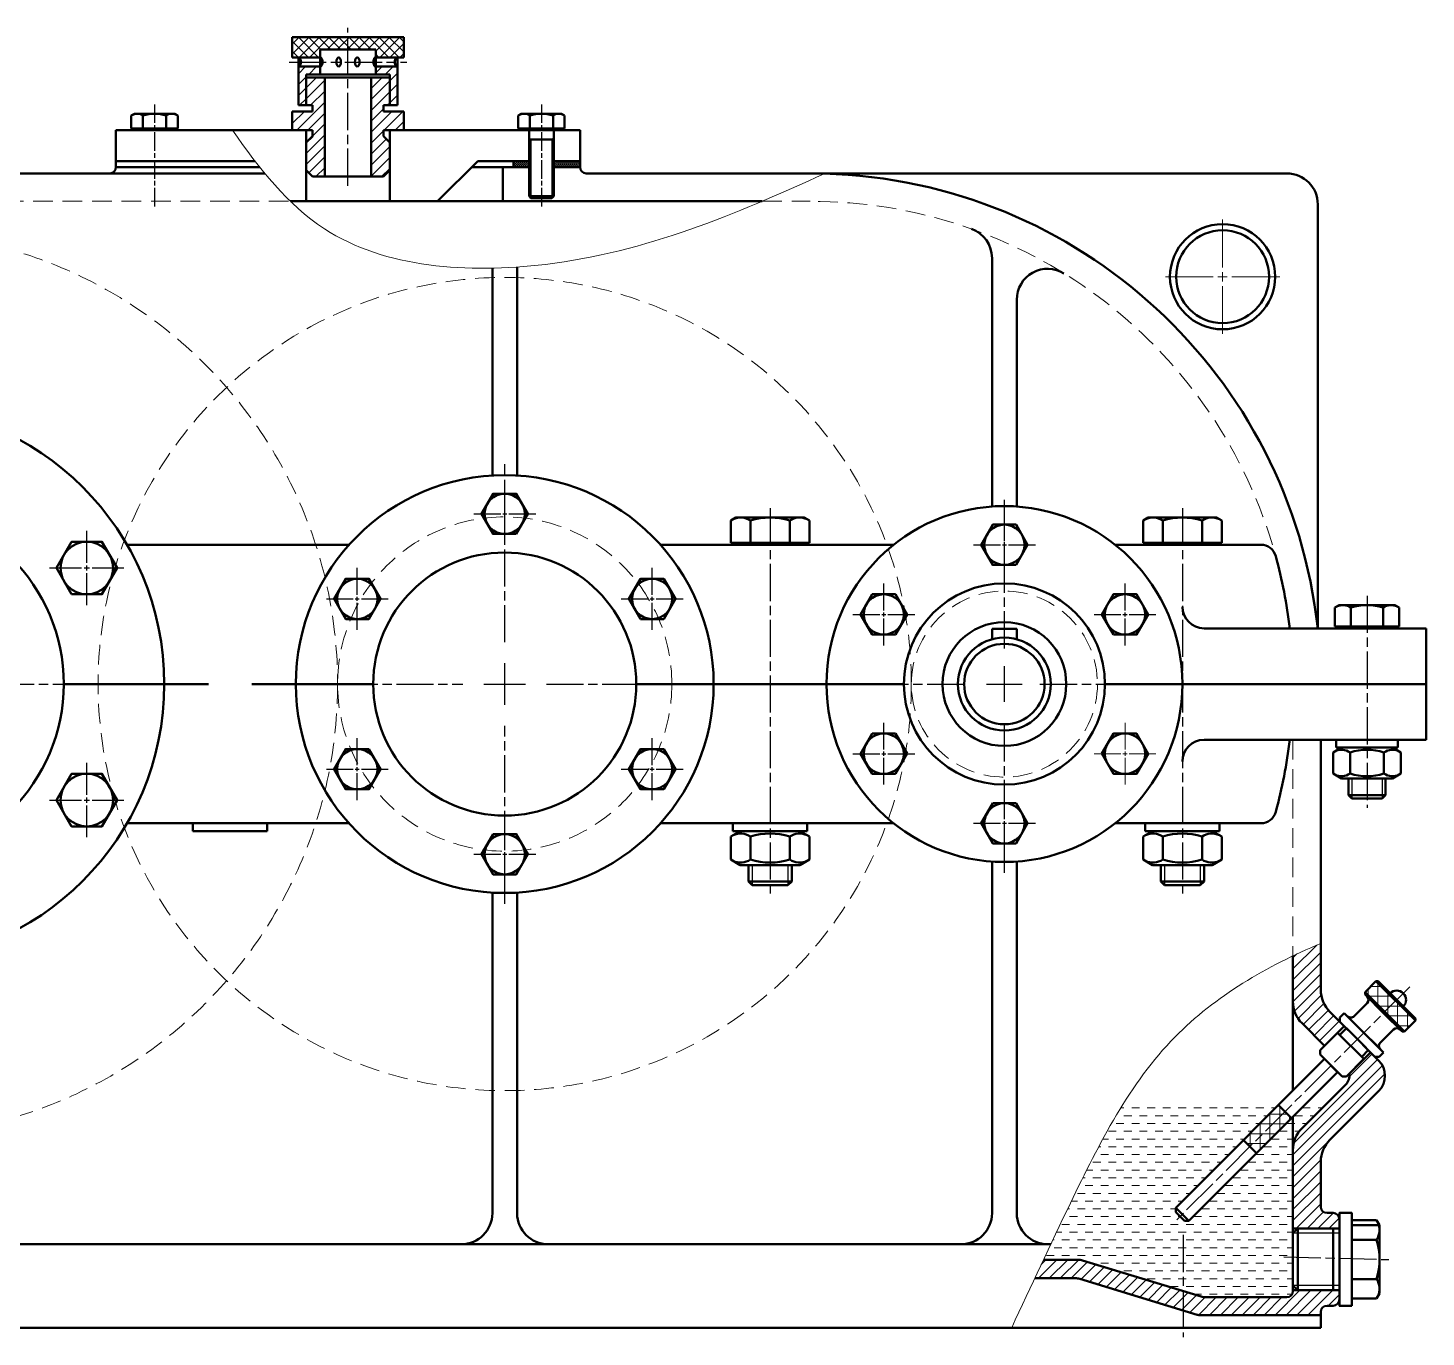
# Model space of a CAD drawing. Header units: millimetres. Extents: x -644475 to -321976, y 914968 to 1830177.
# Drawn here: x -324292.1 to -323840.4, y 915743.2 to 916166.2 of the extents above; entities that cross this region are included whole.
import ezdxf

# ---------------------------------------------------------------- set-up
doc = ezdxf.new("R2010")
doc.units = ezdxf.units.MM
for name, pattern in [('AM_ISO08W050', [18, 12, -1.5, 3, -1.5]), ('AM_ISO08W050x2', [9, 6, -0.75, 1.5, -0.75]), ('CENTER', [50.8, 31.75, -6.35, 6.35, -6.35]), ('HIDDEN', [9.525, 6.35, -3.175])]:
    doc.linetypes.add(name, pattern=pattern)
for name, color, linetype, lineweight in [('1. NET DAM', 7, 'Continuous', 50), ('2. NET KHUAT', 86, 'HIDDEN', 15), ('3. DUONG TAM', 4, 'CENTER', 15), ('4. NET MANH', 86, 'Continuous', 15), ('AM_0N', 7, 'Continuous', 50), ('AM_4N', 3, 'Continuous', 25), ('AM_7', 4, 'AM_ISO08W050', 25), ('AM_7N', 4, 'AM_ISO08W050', 25), ('AM_8', 1, 'Continuous', 25)]:
    doc.layers.add(name, color=color, linetype=linetype, lineweight=lineweight)
pattern_1 = [(45, (-649076.7096, 1828688.072), (-1.767766953, 1.767766953), [])]
pattern_2 = [(45, (0, 0), (-0.32526911935, 0.32526911935), [])]
pattern_3 = [(45, (-325290.9508, 912793.3942), (-2.24506403, 2.24506403), []), (135, (-325290.9508, 912793.3942), (-2.24506403, -2.24506403), [])]

# ---------------------------------------------------------------- blocks, each defined once
blk = doc.blocks.new('*U30')
at = {"layer": '1. NET DAM'}
blk.add_lwpolyline([(4.91, -8.5), (9.81, 0), (4.91, 8.5), (-4.91, 8.5), (-9.81, 0), (-4.91, -8.5)], close=True, dxfattribs=at)
blk.add_circle((0, 0), 8.5, dxfattribs=at)
blk = doc.blocks.new('*U31')
at = {"layer": '1. NET DAM', "color": 0, "linetype": 'ByBlock', "lineweight": -2, "transparency": 16777216}
blk.add_blockref('*U30', (-319183.73, 916696.69), dxfattribs=at)
for p, rotation in [((-319248.68, 916659.19), 59.99999999999999), ((-319118.78, 916659.19), 299.9999999999999), ((-319248.68, 916584.19), 120), ((-319118.78, 916584.19), 240), ((-319183.73, 916546.69), 180)]:
    blk.add_blockref('*U30', p, dxfattribs=dict(at, rotation=rotation))
blk = doc.blocks.new('*U32')
at = {"layer": '1. NET DAM'}
blk.add_lwpolyline([(3.75, -6.5), (7.51, 0), (3.75, 6.5), (-3.75, 6.5), (-7.51, 0), (-3.75, -6.5)], close=True, dxfattribs=at)
blk.add_circle((0, 0), 6.5, dxfattribs=at)
blk = doc.blocks.new('*U33')
at = {"layer": '1. NET DAM', "color": 0, "linetype": 'ByBlock', "lineweight": -2, "transparency": 16777216}
blk.add_blockref('*U32', (-319018.73, 916676.69), dxfattribs=at)
for p, rotation in [((-319066.36, 916649.19), 59.99999999999999), ((-318971.1, 916649.19), 300.0000000000001), ((-319066.36, 916594.19), 120), ((-318971.1, 916594.19), 240), ((-319018.73, 916566.69), 180)]:
    blk.add_blockref('*U32', p, dxfattribs=dict(at, rotation=rotation))
blk = doc.blocks.new('*U34')
at = {"layer": '1. NET DAM'}
blk.add_lwpolyline([(3.75, -6.5), (7.51, 0), (3.75, 6.5), (-3.75, 6.5), (-7.51, 0), (-3.75, -6.5)], close=True, dxfattribs=at)
blk.add_circle((0, 0), 6.5, dxfattribs=at)
blk = doc.blocks.new('*U35')
at = {"layer": '1. NET DAM', "color": 0, "linetype": 'ByBlock', "lineweight": -2, "transparency": 16777216}
blk.add_blockref('*U34', (-318888.05, 916666.69), dxfattribs=at)
for p, rotation in [((-318927.02, 916644.19), 59.99999999999999), ((-318849.08, 916644.19), 300.0000000000001), ((-318927.02, 916599.19), 120), ((-318849.08, 916599.19), 240), ((-318888.05, 916576.69), 180)]:
    blk.add_blockref('*U34', p, dxfattribs=dict(at, rotation=rotation))
blk = doc.blocks.new('*U36')
at = {"layer": '3. DUONG TAM', "color": 0, "transparency": 16777216}
for p, q in [((0, 1.3), (0, 10)), ((-10, 0), (-1.3, 0)), ((1.3, 0), (10, 0)), ((0, -10), (0, -1.3))]:
    blk.add_line(p, q, dxfattribs=at)
at = {"layer": '3. DUONG TAM', "color": 0, "linetype": 'Continuous', "transparency": 16777216}
for p, q in [((-0.65, 0), (0.65, 0)), ((0, -0.65), (0, 0.65))]:
    blk.add_line(p, q, dxfattribs=at)
blk = doc.blocks.new('*U55')
at = {"layer": 'AM_7', "color": 0, "transparency": 16777216}
for p, q in [((0, 1.3), (0, 10)), ((-10, 0), (-1.3, 0)), ((1.3, 0), (10, 0)), ((0, -10), (0, -1.3))]:
    blk.add_line(p, q, dxfattribs=at)
at = {"layer": 'AM_7', "color": 0, "linetype": 'Continuous', "transparency": 16777216}
for p, q in [((-0.65, 0), (0.65, 0)), ((0, -0.65), (0, 0.65))]:
    blk.add_line(p, q, dxfattribs=at)
blk = doc.blocks.new('*U56')
at = {"layer": 'AM_7', "color": 0, "transparency": 16777216}
for p, q in [((0, 1.3), (0, 10)), ((-10, 0), (-1.3, 0)), ((1.3, 0), (10, 0)), ((0, -10), (0, -1.3))]:
    blk.add_line(p, q, dxfattribs=at)
at = {"layer": 'AM_7', "color": 0, "linetype": 'Continuous', "transparency": 16777216}
for p, q in [((-0.65, 0), (0.65, 0)), ((0, -0.65), (0, 0.65))]:
    blk.add_line(p, q, dxfattribs=at)
blk = doc.blocks.new('*U57')
at = {"layer": 'AM_7', "color": 0, "transparency": 16777216}
for p, q in [((0, 1.3), (0, 10)), ((-10, 0), (-1.3, 0)), ((1.3, 0), (10, 0)), ((0, -10), (0, -1.3))]:
    blk.add_line(p, q, dxfattribs=at)
at = {"layer": 'AM_7', "color": 0, "linetype": 'Continuous', "transparency": 16777216}
for p, q in [((-0.65, 0), (0.65, 0)), ((0, -0.65), (0, 0.65))]:
    blk.add_line(p, q, dxfattribs=at)
blk = doc.blocks.new('*U58')
at = {"layer": 'AM_7', "color": 0, "transparency": 16777216}
for p, q in [((0, 1.3), (0, 10)), ((-10, 0), (-1.3, 0)), ((1.3, 0), (10, 0)), ((0, -10), (0, -1.3))]:
    blk.add_line(p, q, dxfattribs=at)
at = {"layer": 'AM_7', "color": 0, "linetype": 'Continuous', "transparency": 16777216}
for p, q in [((-0.65, 0), (0.65, 0)), ((0, -0.65), (0, 0.65))]:
    blk.add_line(p, q, dxfattribs=at)
blk = doc.blocks.new('*U59')
at = {"layer": 'AM_7', "color": 0, "transparency": 16777216}
for p, q in [((0, 1.3), (0, 10)), ((-10, 0), (-1.3, 0)), ((1.3, 0), (10, 0)), ((0, -10), (0, -1.3))]:
    blk.add_line(p, q, dxfattribs=at)
at = {"layer": 'AM_7', "color": 0, "linetype": 'Continuous', "transparency": 16777216}
for p, q in [((-0.65, 0), (0.65, 0)), ((0, -0.65), (0, 0.65))]:
    blk.add_line(p, q, dxfattribs=at)
blk = doc.blocks.new('*U60')
at = {"layer": 'AM_7', "color": 0, "transparency": 16777216}
for p, q in [((0, 1.3), (0, 10)), ((-10, 0), (-1.3, 0)), ((1.3, 0), (10, 0)), ((0, -10), (0, -1.3))]:
    blk.add_line(p, q, dxfattribs=at)
at = {"layer": 'AM_7', "color": 0, "linetype": 'Continuous', "transparency": 16777216}
for p, q in [((-0.65, 0), (0.65, 0)), ((0, -0.65), (0, 0.65))]:
    blk.add_line(p, q, dxfattribs=at)
blk = doc.blocks.new('*U61')
at = {"layer": 'AM_7', "color": 0, "transparency": 16777216}
for p, q in [((0, 1.7), (0, 12)), ((-12, 0), (-1.7, 0)), ((1.7, 0), (12, 0)), ((0, -12), (0, -1.7))]:
    blk.add_line(p, q, dxfattribs=at)
at = {"layer": 'AM_7', "color": 0, "linetype": 'Continuous', "transparency": 16777216}
for p, q in [((-0.85, 0), (0.85, 0)), ((0, -0.85), (0, 0.85))]:
    blk.add_line(p, q, dxfattribs=at)
blk = doc.blocks.new('*U62')
at = {"layer": 'AM_7', "color": 0, "transparency": 16777216}
for p, q in [((0, 1.7), (0, 12)), ((-12, 0), (-1.7, 0)), ((1.7, 0), (12, 0)), ((0, -12), (0, -1.7))]:
    blk.add_line(p, q, dxfattribs=at)
at = {"layer": 'AM_7', "color": 0, "linetype": 'Continuous', "transparency": 16777216}
for p, q in [((-0.85, 0), (0.85, 0)), ((0, -0.85), (0, 0.85))]:
    blk.add_line(p, q, dxfattribs=at)
blk = doc.blocks.new('*U67')
at = {"layer": 'AM_7', "color": 0, "transparency": 16777216}
for p, q in [((0, 1.3), (0, 10)), ((-10, 0), (-1.3, 0)), ((1.3, 0), (10, 0)), ((0, -10), (0, -1.3))]:
    blk.add_line(p, q, dxfattribs=at)
at = {"layer": 'AM_7', "color": 0, "linetype": 'Continuous', "transparency": 16777216}
for p, q in [((-0.65, 0), (0.65, 0)), ((0, -0.65), (0, 0.65))]:
    blk.add_line(p, q, dxfattribs=at)
blk = doc.blocks.new('*U68')
at = {"layer": 'AM_7', "color": 0, "transparency": 16777216}
for p, q in [((0, 1.3), (0, 10)), ((-10, 0), (-1.3, 0)), ((1.3, 0), (10, 0)), ((0, -10), (0, -1.3))]:
    blk.add_line(p, q, dxfattribs=at)
at = {"layer": 'AM_7', "color": 0, "linetype": 'Continuous', "transparency": 16777216}
for p, q in [((-0.65, 0), (0.65, 0)), ((0, -0.65), (0, 0.65))]:
    blk.add_line(p, q, dxfattribs=at)
blk = doc.blocks.new('*U69')
at = {"layer": 'AM_7', "color": 0, "transparency": 16777216}
for p, q in [((0, 1.3), (0, 10)), ((-10, 0), (-1.3, 0)), ((1.3, 0), (10, 0)), ((0, -10), (0, -1.3))]:
    blk.add_line(p, q, dxfattribs=at)
at = {"layer": 'AM_7', "color": 0, "linetype": 'Continuous', "transparency": 16777216}
for p, q in [((-0.65, 0), (0.65, 0)), ((0, -0.65), (0, 0.65))]:
    blk.add_line(p, q, dxfattribs=at)
blk = doc.blocks.new('*U70')
at = {"layer": 'AM_7', "color": 0, "transparency": 16777216}
for p, q in [((0, 1.3), (0, 10)), ((-10, 0), (-1.3, 0)), ((1.3, 0), (10, 0)), ((0, -10), (0, -1.3))]:
    blk.add_line(p, q, dxfattribs=at)
at = {"layer": 'AM_7', "color": 0, "linetype": 'Continuous', "transparency": 16777216}
for p, q in [((-0.65, 0), (0.65, 0)), ((0, -0.65), (0, 0.65))]:
    blk.add_line(p, q, dxfattribs=at)
blk = doc.blocks.new('*U71')
at = {"layer": 'AM_7', "color": 0, "transparency": 16777216}
for p, q in [((0, 1.3), (0, 10)), ((-10, 0), (-1.3, 0)), ((1.3, 0), (10, 0)), ((0, -10), (0, -1.3))]:
    blk.add_line(p, q, dxfattribs=at)
at = {"layer": 'AM_7', "color": 0, "linetype": 'Continuous', "transparency": 16777216}
for p, q in [((-0.65, 0), (0.65, 0)), ((0, -0.65), (0, 0.65))]:
    blk.add_line(p, q, dxfattribs=at)
blk = doc.blocks.new('*U72')
at = {"layer": 'AM_7', "color": 0, "transparency": 16777216}
for p, q in [((0, 18), (0, 93.5)), ((-93.5, 0), (-18, 0)), ((18, 0), (93.5, 0)), ((0, -93.5), (0, -18))]:
    blk.add_line(p, q, dxfattribs=at)
at = {"layer": 'AM_7', "color": 0, "linetype": 'Continuous', "transparency": 16777216}
for p, q in [((0, -9), (0, 9)), ((-9, 0), (9, 0))]:
    blk.add_line(p, q, dxfattribs=at)
blk = doc.blocks.new('*U73')
at = {"layer": 'AM_7', "color": 0, "transparency": 16777216}
for p, q in [((0, 13.5), (0, 71)), ((-71, 0), (-13.5, 0)), ((13.5, 0), (71, 0)), ((0, -71), (0, -13.5))]:
    blk.add_line(p, q, dxfattribs=at)
at = {"layer": 'AM_7', "color": 0, "linetype": 'Continuous', "transparency": 16777216}
for p, q in [((0, -6.75), (0, 6.75)), ((-6.75, 0), (6.75, 0))]:
    blk.add_line(p, q, dxfattribs=at)
blk = doc.blocks.new('*U74')
at = {"layer": 'AM_7', "color": 0, "transparency": 16777216}
for p, q in [((0, 11.5), (0, 61)), ((-61, 0), (-11.5, 0)), ((11.5, 0), (61, 0)), ((0, -61), (0, -11.5))]:
    blk.add_line(p, q, dxfattribs=at)
at = {"layer": 'AM_7', "color": 0, "linetype": 'Continuous', "transparency": 16777216}
for p, q in [((0, -5.75), (0, 5.75)), ((-5.75, 0), (5.75, 0))]:
    blk.add_line(p, q, dxfattribs=at)
blk = doc.blocks.new('*U75')
at = {"layer": '3. DUONG TAM', "color": 0, "transparency": 16777216}
for p, q in [((0, 3), (0, 18.5)), ((-18.5, 0), (-3, 0)), ((3, 0), (18.5, 0)), ((0, -18.5), (0, -3))]:
    blk.add_line(p, q, dxfattribs=at)
at = {"layer": '3. DUONG TAM', "color": 0, "linetype": 'Continuous', "transparency": 16777216}
for p, q in [((-1.5, 0), (1.5, 0)), ((0, -1.5), (0, 1.5))]:
    blk.add_line(p, q, dxfattribs=at)
blk = doc.blocks.new('que tham dau')
at = {"layer": '4. NET MANH'}
h = blk.add_hatch(dxfattribs=at)
h.set_pattern_fill('ANSI37', color=1, style=0)
h.set_pattern_definition(pattern_3)
h.paths.add_polyline_path([(9, 20.5), (-9, 20.5), (-9, 15.5), (9, 15.5)])
h = blk.add_hatch(dxfattribs=at)
h.set_pattern_fill('ANSI37', color=1, style=0)
h.set_pattern_definition(pattern_3)
h.paths.add_polyline_path([(3, -30.09), (-3, -30.09), (-3, -46.04), (3, -46.04)])
at = {"layer": '1. NET DAM'}
for p, q in [((-8.5, 21), (-9, 20.5)), ((-9, 20.5), (-9, 15.5)), ((-9, 20.5), (9, 20.5)), ((8.5, 21), (-8.5, 21)), ((8.5, 21), (9, 20.5)), ((9, 15.5), (9, 20.5)), ((-8.5, 15), (-9, 15.5)), ((9, 15.5), (-9, 15.5)), ((-8.5, 15), (0, 15)), ((6, 15), (-6, 15)), ((0, 15), (8.5, 15)), ((9, 15.5), (8.5, 15)), ((-6, 13.5), (-6, 7.5)), ((6, 7.5), (6, 13.5)), ((-9, 4), (-9, 6)), ((-9, 6), (9, 6)), ((0, 6), (6, 6)), ((9, 6), (9, 4)), ((-9, 4), (-8, 3)), ((0, 3), (-8, 3)), ((6, 0), (-6, 0)), ((-6, 0), (-6, -8)), ((-6, 0), (-5, 0)), ((-5, 0), (-5, 3)), ((-5, 3), (0, 3)), ((5, 3), (0, 3)), ((8, 3), (0, 3)), ((5, 0), (5, 3)), ((6, -8), (6, 0)), ((8, 3), (9, 4)), ((-6, -8), (-5, -9)), ((-5, -9), (0, -9)), ((3, -9), (-3, -9)), ((-3, -77), (-3, -9)), ((0, -9), (5, -9)), ((3, -77), (3, -9)), ((5, -9), (6, -8)), ((-3, -30.09), (3, -30.09)), ((3, -46.04), (-3, -46.04)), ((0, -77), (-3, -77)), ((-2, -78), (-3, -77)), ((0, -78), (-2, -78)), ((0, -78), (-1.5, -78)), ((0, -77), (3, -77)), ((0, -78), (1.5, -78)), ((0, -78), (2, -78)), ((2, -78), (3, -77))]:
    blk.add_line(p, q, dxfattribs=at)
for centre, radius, start, end in [((0, 21), 3, 0, 180), ((-7.5, 13.5), 1.5, 0, 90), ((7.5, 13.5), 1.5, 90, 180), ((-7.5, 7.5), 1.5, 270, 0), ((7.5, 7.5), 1.5, 180, 270)]:
    blk.add_arc(centre, radius, start, end, dxfattribs=at)

msp = doc.modelspace()

# ---------------------------------------------------------------- hatches: boundary and pattern name
at = {"layer": '4. NET MANH', "true_color": 0xffffff}
h = msp.add_hatch(dxfattribs=at)
h.set_pattern_fill('_USER', scale=0.46, angle=45, style=0, pattern_type=0)
h.set_pattern_definition(pattern_2)
h.paths.add_polyline_path([(-324130.225, 916123.245), (-324135.225, 916123.245), (-324135.225, 916121.245), (-324130.225, 916121.245)])
h = msp.add_hatch(dxfattribs=at)
h.set_pattern_fill('_USER', scale=0.46, angle=45, style=0, pattern_type=0)
h.set_pattern_definition(pattern_2)
h.paths.add_polyline_path([(-324122.225, 916121.245), (-324113.725, 916121.245), (-324113.725, 916123.245), (-324122.225, 916123.245)])
at = {"layer": '4. NET MANH'}
h = msp.add_hatch(dxfattribs=at)
h.set_pattern_fill('_USER', color=1, scale=2.5, angle=45, style=0, pattern_type=0)
h.set_pattern_definition([(45, (0, 0), (-1.767766953, 1.767766953), [])])
edge = h.paths.add_edge_path()
edge.add_line((-323874.379, 915855.416), (-323874.379, 915870.444))
edge.add_spline(control_points=[(-323874.379, 915870.444), (-323877.406, 915869.174), (-323880.411, 915867.832), (-323883.379, 915866.411)], knot_values=[100.9023898, 100.9023898, 100.9023898, 100.9023898, 110.6193225, 110.6193225, 110.6193225, 110.6193225], degree=3, periodic=0)
edge.add_line((-323883.379, 915866.411), (-323883.379, 915851.688))
edge.add_arc((-323873.379, 915851.688), 10, 180, 225)
edge.add_line((-323880.451, 915844.617), (-323873.178, 915837.344))
edge.add_line((-323873.178, 915837.344), (-323868.936, 915841.587))
edge.add_line((-323868.936, 915841.587), (-323866.814, 915843.708))
edge.add_line((-323866.814, 915843.708), (-323868.229, 915845.123))
edge.add_line((-323868.229, 915845.123), (-323871.451, 915848.345))
edge.add_arc((-323864.379, 915855.416), 10, 180, 225, ccw=False)
h.paths.add_polyline_path([(-323855.714, 915832.608), (-323856.915, 915833.809), (-323858.329, 915835.223), (-323865.208, 915828.344, -0.2441281), (-323866.32, 915824.83), (-323880.451, 915810.699, 0.1989124), (-323883.379, 915803.628), (-323883.379, 915778.352), (-323868.379, 915778.352), (-323868.379, 915783.352), (-323872.379, 915783.352, -0.4142136), (-323874.379, 915785.352), (-323874.379, 915799.9, -0.1989124), (-323871.451, 915806.972), (-323855.714, 915822.708, 0.4142136)])
edge = h.paths.add_edge_path()
edge.add_line((-323868.379, 915758.352), (-323870.379, 915758.352))
edge.add_line((-323870.379, 915758.352), (-323881.846, 915758.352))
edge.add_line((-323881.846, 915758.352), (-323883.379, 915758.352))
edge.add_line((-323883.379, 915758.352), (-323883.379, 915758.085))
edge.add_arc((-323885.379, 915758.085), 2, -90, 0, ccw=False)
edge.add_line((-323885.379, 915756.085), (-323911.581, 915756.085))
edge.add_arc((-323911.581, 915761.085), 5, 253, 270, ccw=False)
edge.add_line((-323913.043, 915756.303), (-323951.388, 915768.026))
edge.add_arc((-323952.85, 915763.245), 5, 73, 90)
edge.add_line((-323952.85, 915768.245), (-323964.014, 915768.245))
edge.add_spline(control_points=[(-323964.014, 915768.245), (-323964.735, 915766.715), (-323965.454, 915765.187), (-323966.17, 915763.658)], knot_values=[240.3933779, 240.3933779, 240.3933779, 240.3933779, 245.442707, 245.442707, 245.442707, 245.442707], degree=3, periodic=0)
edge.add_spline(control_points=[(-323966.17, 915763.658), (-323966.392, 915763.187), (-323966.612, 915762.716), (-323966.833, 915762.245)], knot_values=[245.442707, 245.442707, 245.442707, 245.442707, 247.0000206, 247.0000206, 247.0000206, 247.0000206], degree=3, periodic=0)
edge.add_line((-323966.833, 915762.245), (-323953.746, 915762.245))
edge.add_arc((-323953.746, 915757.245), 5, 73, 90, ccw=False)
edge.add_line((-323952.284, 915762.026), (-323914.368, 915750.434))
edge.add_arc((-323913.784, 915752.347), 2, 253, 270)
edge.add_line((-323913.784, 915750.347), (-323874.379, 915750.347))
edge.add_line((-323874.379, 915750.347), (-323874.379, 915751.352))
edge.add_arc((-323872.379, 915751.352), 2, 90, 180, ccw=False)
edge.add_line((-323872.379, 915753.352), (-323868.379, 915753.352))
edge.add_line((-323868.379, 915753.352), (-323868.379, 915758.352))
h = msp.add_hatch(dxfattribs=at)
h.set_pattern_fill('DASH', color=1, scale=0.79, style=0)
edge = h.paths.add_edge_path()
edge.add_line((-323888.09, 915818.19), (-323938.449, 915818.19))
edge.add_spline(control_points=[(-323938.449, 915818.19), (-323944.717, 915808.136), (-323952.281, 915792.861), (-323959.547, 915777.674), (-323961.649, 915773.245)], knot_values=[184.8707123, 184.8707123, 184.8707123, 184.8707123, 220.284515, 234.8935556, 234.8935556, 234.8935556, 234.8935556], degree=3, periodic=0)
edge.add_spline(control_points=[(-323961.649, 915773.245), (-323962.44, 915771.577), (-323963.228, 915769.91), (-323964.014, 915768.245)], knot_values=[234.8935556, 234.8935556, 234.8935556, 234.8935556, 240.3933779, 240.3933779, 240.3933779, 240.3933779], degree=3, periodic=0)
edge.add_line((-323964.014, 915768.245), (-323952.85, 915768.245))
edge.add_arc((-323952.85, 915763.245), 5, 73, 90, ccw=False)
edge.add_line((-323951.388, 915768.026), (-323913.043, 915756.303))
edge.add_arc((-323911.581, 915761.085), 5, 253, 270)
edge.add_line((-323911.581, 915756.085), (-323885.379, 915756.085))
edge.add_arc((-323885.379, 915758.085), 2, 270, 360)
edge.add_line((-323883.379, 915758.085), (-323883.379, 915778.352))
edge.add_line((-323883.379, 915778.352), (-323883.379, 915803.628))
edge.add_arc((-323873.379, 915803.628), 10, 135, 180, ccw=False)
edge.add_line((-323880.451, 915810.699), (-323872.96, 915818.19))
edge.add_line((-323872.96, 915818.19), (-323879.605, 915818.19))
edge.add_line((-323879.605, 915818.19), (-323917.019, 915780.776))
edge.add_line((-323917.019, 915780.776), (-323918.433, 915780.776))
edge.add_line((-323918.433, 915780.776), (-323919.847, 915782.19))
edge.add_line((-323919.847, 915782.19), (-323920.908, 915783.251))
edge.add_line((-323920.908, 915783.251), (-323921.262, 915783.604))
edge.add_line((-323921.262, 915783.604), (-323921.262, 915785.019))
edge.add_line((-323921.262, 915785.019), (-323888.09, 915818.19))
at = {"layer": 'AM_8'}
h = msp.add_hatch(dxfattribs=at)
h.set_pattern_fill('_U', color=256, scale=2.3, angle=45, style=0, double=1, pattern_type=0)
h.set_pattern_definition([(45, (-5128.6137, -646.943), (-1.626345597, 1.626345597), []), (135, (-5128.6137, -646.943), (-1.626345597, -1.626345597), [])])
h.paths.add_polyline_path([(-324206.728, 916156.745), (-324197.728, 916156.745), (-324197.728, 916159.245), (-324179.728, 916159.245), (-324179.728, 916156.745), (-324170.728, 916156.745), (-324170.728, 916163.245), (-324206.728, 916163.245)])
h = msp.add_hatch(dxfattribs=at)
h.set_pattern_fill('_U', color=256, scale=2.5, angle=45, style=0, pattern_type=0)
h.set_pattern_definition(pattern_1)
h.paths.add_polyline_path([(-324197.728, 916151.245), (-324197.728, 916153.745), (-324204.728, 916153.745), (-324204.728, 916141.245), (-324202.228, 916141.245), (-324202.228, 916151.245)])
h = msp.add_hatch(dxfattribs=at)
h.set_pattern_fill('_U', color=256, scale=2.5, angle=45, style=0, pattern_type=0)
h.set_pattern_definition(pattern_1)
h.paths.add_polyline_path([(-324179.728, 916153.745), (-324179.728, 916151.245), (-324175.228, 916151.245), (-324175.228, 916141.245), (-324172.728, 916141.245), (-324172.728, 916153.745)])
h = msp.add_hatch(dxfattribs=at)
h.set_pattern_fill('_U', color=256, scale=2.5, angle=45, style=0, pattern_type=0)
h.set_pattern_definition(pattern_1)
h.paths.add_polyline_path([(-324202.228, 916150.245), (-324202.228, 916141.245), (-324200.228, 916141.245), (-324200.228, 916139.245), (-324206.728, 916139.245), (-324206.728, 916133.245), (-324200.228, 916133.245), (-324200.228, 916131.245), (-324202.228, 916129.245), (-324202.228, 916120.245), (-324200.228, 916118.245), (-324196.228, 916118.245), (-324196.228, 916150.245)])
h = msp.add_hatch(dxfattribs=at)
h.set_pattern_fill('_U', color=256, scale=2.5, angle=45, style=0, pattern_type=0)
h.set_pattern_definition(pattern_1)
h.paths.add_polyline_path([(-324181.228, 916150.245), (-324181.228, 916118.245), (-324177.228, 916118.245), (-324175.228, 916120.245), (-324175.228, 916129.245), (-324177.228, 916131.245), (-324177.228, 916133.245), (-324170.728, 916133.245), (-324170.728, 916139.245), (-324177.228, 916139.245), (-324177.228, 916141.245), (-324175.228, 916141.245), (-324175.228, 916150.245)])

# ---------------------------------------------------------------- linework, layer by layer
at = {"layer": '1. NET DAM'}
for p, q in [((-324206.728, 916163.245), (-324170.728, 916163.245)), ((-324206.728, 916156.745), (-324206.728, 916163.245)), ((-324206.728, 916163.245), (-324206.728, 916156.745)), ((-324170.728, 916163.245), (-324170.728, 916156.745)), ((-324197.728, 916159.245), (-324179.728, 916159.245)), ((-324197.728, 916159.245), (-324197.728, 916156.745)), ((-324179.728, 916159.245), (-324179.728, 916156.745)), ((-324197.728, 916156.745), (-324206.728, 916156.745)), ((-324204.728, 916156.745), (-324204.728, 916141.245)), ((-324197.728, 916153.745), (-324204.728, 916153.745)), ((-324197.728, 916156.745), (-324197.728, 916153.745)), ((-324197.728, 916151.245), (-324197.728, 916153.745)), ((-324170.728, 916156.745), (-324179.728, 916156.745)), ((-324179.728, 916156.745), (-324179.728, 916153.745)), ((-324179.728, 916151.245), (-324179.728, 916153.745)), ((-324179.728, 916153.745), (-324172.728, 916153.745)), ((-324172.728, 916156.745), (-324172.728, 916141.245)), ((-324202.228, 916151.245), (-324202.228, 916141.245)), ((-324197.728, 916151.245), (-324202.228, 916151.245)), ((-324202.228, 916150.245), (-324175.228, 916150.245)), ((-324197.728, 916151.245), (-324175.228, 916151.245)), ((-324196.228, 916150.245), (-324196.228, 916118.245)), ((-324181.228, 916150.245), (-324181.228, 916118.245)), ((-324175.228, 916151.245), (-324175.228, 916141.245)), ((-324204.728, 916141.245), (-324202.228, 916141.245)), ((-324202.228, 916141.245), (-324200.228, 916141.245)), ((-324200.228, 916141.245), (-324200.228, 916139.245)), ((-324175.228, 916141.245), (-324177.228, 916141.245)), ((-324177.228, 916141.245), (-324177.228, 916139.245)), ((-324172.728, 916141.245), (-324175.228, 916141.245)), ((-324200.228, 916139.245), (-324206.728, 916139.245)), ((-324206.728, 916139.245), (-324206.728, 916133.245)), ((-324177.228, 916139.245), (-324170.728, 916139.245)), ((-324170.728, 916139.245), (-324170.728, 916133.245)), ((-324263.725, 916129.245), (-324263.725, 916133.245)), ((-324263.725, 916133.245), (-324200.228, 916133.245)), ((-324263.725, 916133.245), (-324263.725, 916129.245)), ((-324206.728, 916133.245), (-324200.228, 916133.245)), ((-324202.228, 916133.245), (-324202.228, 916110.245)), ((-324202.228, 916129.245), (-324200.228, 916131.245)), ((-324202.228, 916129.245), (-324200.228, 916131.222)), ((-324200.228, 916133.245), (-324200.228, 916131.222)), ((-324170.728, 916133.245), (-324177.228, 916133.245)), ((-324177.228, 916133.245), (-324177.228, 916131.245)), ((-324175.228, 916129.245), (-324177.228, 916131.245)), ((-324176.228, 916133.245), (-324113.725, 916133.245)), ((-324175.228, 916110.245), (-324175.228, 916133.245)), ((-324119.725, 916133.245), (-324113.725, 916133.245)), ((-324113.725, 916121.245), (-324113.725, 916133.245)), ((-324113.725, 916133.245), (-324113.725, 916129.245)), ((-324263.725, 916129.245), (-324263.725, 916121.245)), ((-324263.725, 916129.245), (-324263.725, 916127.245)), ((-324218.751, 916123.245), (-324263.725, 916123.245)), ((-324202.225, 916123.245), (-324202.228, 916123.245)), ((-324175.228, 916123.245), (-324175.225, 916123.245)), ((-324159.751, 916110.245), (-324146.751, 916123.245)), ((-324130.225, 916123.245), (-324146.751, 916123.245)), ((-324135.225, 916121.245), (-324135.225, 916123.245)), ((-324113.725, 916123.245), (-324122.225, 916123.245)), ((-324497.077, 916119.245), (-324215.56, 916119.245)), ((-324217.182, 916121.245), (-324263.725, 916121.245)), ((-324200.228, 916118.245), (-324202.228, 916120.245)), ((-324200.228, 916118.245), (-324177.228, 916118.245)), ((-324177.228, 916118.245), (-324175.228, 916120.245)), ((-324130.225, 916121.245), (-324148.751, 916121.245)), ((-324138.725, 916121.245), (-324138.725, 916110.245)), ((-324130.225, 916121.245), (-324135.225, 916121.245)), ((-324122.225, 916121.245), (-324113.725, 916121.245)), ((-324122.225, 916121.245), (-324113.725, 916121.245)), ((-324111.731, 916119.245), (-323885.364, 916119.245)), ((-324207.333, 916110.245), (-324054.885, 916110.245)), ((-323875.364, 915972.245), (-323875.364, 916109.245)), ((-323980.621, 916011.745), (-323980.621, 916091.862)), ((-324142.077, 916021.745), (-324142.077, 916088.618)), ((-324134.077, 916021.745), (-324134.077, 916088.984)), ((-323972.621, 916011.745), (-323972.621, 916078.438)), ((-324188.388, 915999.245), (-324260.134, 915999.245)), ((-324240.827, 915999.245), (-324226.827, 915999.245)), ((-324226.827, 915999.245), (-324214.769, 915999.245)), ((-324012.415, 915999.245), (-324087.765, 915999.245)), ((-323908.871, 915999.245), (-323940.826, 915999.245)), ((-323893.774, 915999.245), (-323908.871, 915999.245)), ((-324020.282, 915972.245), (-324020.499, 915972.245)), ((-324010.684, 915972.245), (-324010.901, 915972.245)), ((-323976.621, 915972.045), (-323980.621, 915972.045)), ((-323980.621, 915972.045), (-323980.621, 915968.701)), ((-323976.621, 915972.045), (-323972.621, 915972.045)), ((-323972.621, 915972.045), (-323972.621, 915968.701)), ((-323840.379, 915972.245), (-323912.121, 915972.245)), ((-323840.379, 915936.245), (-323840.379, 915972.245)), ((-324233.827, 915954.245), (-324280.577, 915954.245)), ((-324180.577, 915954.245), (-324219.827, 915954.245)), ((-324095.577, 915954.245), (-324009.121, 915954.245)), ((-323840.379, 915954.245), (-323944.121, 915954.245)), ((-324020.282, 915936.245), (-324020.499, 915936.245)), ((-324010.684, 915936.245), (-324010.901, 915936.245)), ((-323840.379, 915936.245), (-323912.121, 915936.245)), ((-323874.379, 915855.416), (-323874.379, 915936.245)), ((-323859.454, 915936.245), (-323846.254, 915936.245)), ((-324188.388, 915909.245), (-324260.134, 915909.245)), ((-324242.226, 915909.245), (-324240.38, 915909.245)), ((-324226.827, 915909.245), (-324240.38, 915909.245)), ((-324226.827, 915909.245), (-324214.769, 915909.245)), ((-324012.415, 915909.245), (-324087.765, 915909.245)), ((-324052.349, 915909.245), (-324065.902, 915909.245)), ((-324052.349, 915909.245), (-324040.291, 915909.245)), ((-323893.774, 915909.245), (-323940.826, 915909.245)), ((-323919.121, 915909.245), (-323932.674, 915909.245)), ((-323919.121, 915909.245), (-323907.063, 915909.245)), ((-323980.621, 915896.745), (-323980.621, 915783.245)), ((-323972.621, 915896.745), (-323972.621, 915783.245)), ((-324142.077, 915886.745), (-324142.077, 915783.245)), ((-324134.077, 915886.745), (-324134.077, 915783.245)), ((-323883.379, 915866.411), (-323883.379, 915851.688)), ((-323883.379, 915822.901), (-323883.379, 915851.688)), ((-323871.451, 915848.345), (-323868.229, 915845.123)), ((-323880.451, 915844.617), (-323873.178, 915837.344)), ((-323874.593, 915835.93), (-323866.814, 915843.708)), ((-323866.107, 915827.445), (-323858.329, 915835.223)), ((-323856.915, 915833.809), (-323855.714, 915832.608)), ((-323880.451, 915810.699), (-323866.32, 915824.83)), ((-323871.451, 915806.972), (-323855.714, 915822.708)), ((-323856.421, 915822.001), (-323856.421, 915822.001)), ((-323883.379, 915803.628), (-323883.379, 915814.415)), ((-323883.379, 915803.628), (-323883.379, 915758.085)), ((-323874.379, 915785.352), (-323874.379, 915799.9)), ((-323870.295, 915783.352), (-323872.379, 915783.352)), ((-323883.379, 915778.352), (-323883.379, 915758.352)), ((-323883.379, 915758.085), (-323883.379, 915778.352)), ((-323870.379, 915758.352), (-323870.379, 915778.352)), ((-323864.379, 915781.057), (-323864.379, 915755.647)), ((-323863.579, 915781.057), (-323864.379, 915781.057)), ((-323855.379, 915779.352), (-323864.379, 915779.352)), ((-323883.379, 915762.052), (-323883.379, 915776.052)), ((-324507.077, 915773.245), (-323961.649, 915773.245)), ((-323952.85, 915768.245), (-323964.014, 915768.245)), ((-323951.388, 915768.026), (-323913.043, 915756.303)), ((-323953.746, 915762.245), (-323966.833, 915762.245)), ((-323952.284, 915762.026), (-323914.368, 915750.434)), ((-323911.581, 915756.085), (-323885.379, 915756.085)), ((-323871.379, 915758.352), (-323883.379, 915758.352)), ((-323870.379, 915758.352), (-323868.379, 915758.352)), ((-323874.379, 915746.245), (-323874.379, 915751.352)), ((-323870.379, 915753.352), (-323872.379, 915753.352)), ((-323868.379, 915753.352), (-323868.475, 915753.352)), ((-323913.784, 915750.347), (-323874.379, 915750.347)), ((-324506.551, 915746.245), (-323874.379, 915746.245))]:
    msp.add_line(p, q, dxfattribs=at)
msp.add_lwpolyline([(-323864.379, 915753.352), (-323868.379, 915753.352), (-323868.379, 915783.352), (-323864.379, 915783.352)], close=True, dxfattribs=at)
for centre, radius in [((-323906.116, 916085.865), 17), ((-323906.116, 916085.865), 15), ((-324338.077, 915954.245), 90), ((-324138.077, 915954.245), 67.5), ((-324338.077, 915954.245), 57.5), ((-323976.621, 915954.245), 57.5), ((-324138.077, 915954.245), 42.5), ((-323976.621, 915954.245), 32.5), ((-323976.621, 915954.245), 20), ((-323976.621, 915954.245), 15), ((-323976.621, 915954.245), 13)]:
    msp.add_circle(centre, radius, dxfattribs=at)
for centre, radius, start, end in [((-324265.725, 916121.245), 2, 270, 0), ((-324111.731, 916121.245), 2, 180, 270), ((-324039.379, 915954.245), 165, 6.26291, 88.421), ((-323885.364, 916109.245), 10, 0, 90), ((-323990.621, 916091.862), 10, 0, 70.49034), ((-323962.621, 916078.438), 10, 58.28148, 180), ((-323893.774, 915994.245), 5, 15.36105, 90), ((-324039.379, 915954.245), 156, 6.62581, 15.36105), ((-323912.121, 915979.245), 7, 180, 270), ((-323912.121, 915929.245), 7, 90, 180), ((-324039.379, 915954.245), 156, 344.63895, 353.37419), ((-323893.774, 915914.245), 5, 270, 344.63895), ((-323864.379, 915855.416), 10, 180, 225), ((-323873.379, 915851.688), 10, 180, 225), ((-323860.664, 915827.658), 7, 315, 45), ((-323869.149, 915827.658), 4, 315, 9.87666), ((-323873.379, 915803.628), 10, 135, 180), ((-323864.379, 915799.9), 10, 135, 180), ((-324152.077, 915783.245), 10, 270, 0), ((-324124.077, 915783.245), 10, 180, 270), ((-323990.621, 915783.245), 10, 270, 0), ((-323962.621, 915783.245), 10, 180, 270), ((-323872.379, 915785.352), 2, 180, 270), ((-323870.379, 915781.352), 2, 0, 90), ((-323952.85, 915763.245), 5, 73, 90), ((-323953.746, 915757.245), 5, 73, 90), ((-323911.581, 915761.085), 5, 253, 270), ((-323885.379, 915758.085), 2, 270, 0), ((-323872.379, 915751.352), 2, 90, 180), ((-323870.379, 915755.352), 2, 270, 0), ((-323913.784, 915752.347), 2, 253, 270)]:
    msp.add_arc(centre, radius, start, end, dxfattribs=at)
for centre, ratio in [((-324204.728, 916155.245), 0.5624082), ((-324197.728, 916155.245), 0.5113697)]:
    msp.add_ellipse(centre, major_axis=(0, -1.5), ratio=ratio, start_param=6.2831853, end_param=9.424778, dxfattribs=at)
for centre in [(-324191.728, 916155.245), (-324185.728, 916155.245)]:
    msp.add_ellipse(centre, major_axis=(0, -1.5), ratio=0.4961788, dxfattribs=at)
at = {"layer": '1. NET DAM', "extrusion": (0, 0, -1)}
for centre, ratio in [((-324179.728, 916155.245), 0.5113697), ((-324172.728, 916155.245), 0.5624082)]:
    msp.add_ellipse(centre, major_axis=(0, -1.5), ratio=ratio, start_param=6.2831853, end_param=9.424778, dxfattribs=at)
at = {"layer": '2. NET KHUAT'}
for p, q in [((-324338.077, 916110.245), (-324207.333, 916110.245)), ((-324054.885, 916110.245), (-324039.379, 916110.245)), ((-323883.379, 915936.245), (-323883.379, 915866.411))]:
    msp.add_line(p, q, dxfattribs=at)
for centre, radius in [((-324338.077, 915954.245), 146), ((-324138.077, 915954.245), 131.381), ((-324138.077, 915954.245), 54), ((-323976.621, 915954.245), 30.075)]:
    msp.add_circle(centre, radius, dxfattribs=at)
msp.add_arc((-324039.379, 915954.245), 156, 16.76587, 90, dxfattribs=at)
at = {"layer": '4. NET MANH'}
for points, knots in [([(-324226.066, 916133.245), (-324217.365, 916120.839), (-324193.123, 916089.701), (-324114.479, 916084.496), (-324063.306, 916106.068), (-324034.697, 916119.245)], [8.5756106, 8.5756106, 8.5756106, 8.5756106, 52.4097509, 124.7683154, 219.5432636, 219.5432636, 219.5432636, 219.5432636]), ([(-323874.379, 915870.444), (-323891.808, 915863.131), (-323927.507, 915842.41), (-323952.809, 915792.251), (-323968.087, 915759.637), (-323974.27, 915746.245)], [100.9023898, 100.9023898, 100.9023898, 100.9023898, 156.8600449, 220.284515, 264.6484614, 264.6484614, 264.6484614, 264.6484614])]:
    msp.add_open_spline(points, degree=3, knots=knots, dxfattribs=at)
at = {"layer": 'AM_0N'}
for p, q in [((-324258.732, 916137.963), (-324257.725, 916138.545)), ((-324258.732, 916137.963), (-324258.732, 916133.745)), ((-324244.725, 916138.545), (-324257.725, 916138.545)), ((-324254.979, 916137.963), (-324254.979, 916133.745)), ((-324247.47, 916137.963), (-324247.47, 916133.745)), ((-324243.717, 916137.963), (-324244.725, 916138.545)), ((-324243.717, 916137.963), (-324243.717, 916133.745)), ((-324133.732, 916137.963), (-324132.725, 916138.545)), ((-324133.732, 916137.963), (-324133.732, 916133.745)), ((-324119.725, 916138.545), (-324132.725, 916138.545)), ((-324129.979, 916137.963), (-324129.979, 916133.745)), ((-324122.47, 916137.963), (-324122.47, 916133.745)), ((-324118.717, 916137.963), (-324119.725, 916138.545)), ((-324118.717, 916137.963), (-324118.717, 916133.745)), ((-324258.732, 916133.745), (-324257.025, 916133.745)), ((-324257.025, 916133.745), (-324257.025, 916133.245)), ((-324257.025, 916133.745), (-324245.425, 916133.745)), ((-324255.225, 916133.245), (-324257.025, 916133.245)), ((-324247.225, 916133.245), (-324255.225, 916133.245)), ((-324245.425, 916133.245), (-324247.225, 916133.245)), ((-324245.425, 916133.745), (-324245.425, 916133.245)), ((-324245.425, 916133.745), (-324243.717, 916133.745)), ((-324133.732, 916133.745), (-324132.025, 916133.745)), ((-324132.025, 916133.745), (-324132.025, 916133.245)), ((-324132.025, 916133.745), (-324120.425, 916133.745)), ((-324130.225, 916133.245), (-324132.025, 916133.245)), ((-324130.225, 916133.245), (-324130.225, 916130.858)), ((-324122.225, 916133.245), (-324130.225, 916133.245)), ((-324130.225, 916130.245), (-324130.225, 916130.858)), ((-324122.225, 916133.245), (-324122.225, 916130.858)), ((-324120.425, 916133.245), (-324122.225, 916133.245)), ((-324122.225, 916130.245), (-324122.225, 916130.858)), ((-324120.425, 916133.745), (-324120.425, 916133.245)), ((-324120.425, 916133.745), (-324118.717, 916133.745)), ((-324130.225, 916130.245), (-324130.225, 916111.858)), ((-324130.225, 916130.245), (-324122.225, 916130.245)), ((-324122.225, 916130.245), (-324122.225, 916111.858)), ((-324129.611, 916111.245), (-324130.225, 916111.858)), ((-324130.225, 916111.858), (-324122.225, 916111.858)), ((-324129.611, 916111.245), (-324122.838, 916111.245)), ((-324122.225, 916111.858), (-324122.838, 916111.245)), ((-324065.053, 916007.06), (-324063.349, 916008.045)), ((-324065.053, 916007.06), (-324065.053, 915999.845)), ((-324041.349, 916008.045), (-324063.349, 916008.045)), ((-324058.703, 916007.06), (-324058.703, 915999.845)), ((-324045.994, 916007.06), (-324045.994, 915999.845)), ((-324039.643, 916007.06), (-324041.349, 916008.045)), ((-324039.643, 916007.06), (-324039.643, 915999.845)), ((-323931.825, 916007.06), (-323930.121, 916008.045)), ((-323931.825, 916007.06), (-323931.825, 915999.845)), ((-323908.121, 916008.045), (-323930.121, 916008.045)), ((-323925.475, 916007.06), (-323925.475, 915999.845)), ((-323912.766, 916007.06), (-323912.766, 915999.845)), ((-323906.415, 916007.06), (-323908.121, 916008.045)), ((-323906.415, 916007.06), (-323906.415, 915999.845)), ((-324065.053, 915999.845), (-324062.599, 915999.845)), ((-324062.599, 915999.845), (-324062.599, 915999.245)), ((-324062.599, 915999.845), (-324042.099, 915999.845)), ((-324042.099, 915999.845), (-324042.099, 915999.245)), ((-324042.099, 915999.845), (-324039.643, 915999.845)), ((-323931.825, 915999.845), (-323929.371, 915999.845)), ((-323929.371, 915999.845), (-323929.371, 915999.245)), ((-323929.371, 915999.845), (-323908.871, 915999.845)), ((-323908.871, 915999.845), (-323908.871, 915999.245)), ((-323908.871, 915999.845), (-323906.415, 915999.845)), ((-324059.349, 915999.245), (-324062.599, 915999.245)), ((-324045.349, 915999.245), (-324059.349, 915999.245)), ((-324042.099, 915999.245), (-324045.349, 915999.245)), ((-323926.121, 915999.245), (-323929.371, 915999.245)), ((-323908.871, 915999.245), (-323912.121, 915999.245)), ((-323869.85, 915978.939), (-323868.454, 915979.745)), ((-323869.85, 915978.939), (-323869.85, 915972.845)), ((-323850.454, 915979.745), (-323868.454, 915979.745)), ((-323864.653, 915978.939), (-323864.653, 915972.845)), ((-323854.256, 915978.939), (-323854.256, 915972.845)), ((-323849.059, 915978.939), (-323850.454, 915979.745)), ((-323849.059, 915978.939), (-323849.059, 915972.845)), ((-323869.85, 915972.845), (-323867.769, 915972.845)), ((-323867.769, 915972.845), (-323867.769, 915972.245)), ((-323867.769, 915972.845), (-323851.139, 915972.845)), ((-323851.139, 915972.845), (-323851.139, 915972.245)), ((-323851.139, 915972.845), (-323849.059, 915972.845)), ((-323865.454, 915972.245), (-323867.769, 915972.245)), ((-323853.454, 915972.245), (-323865.454, 915972.245)), ((-323851.139, 915972.245), (-323853.454, 915972.245)), ((-323847.454, 915936.245), (-323871.454, 915936.245)), ((-323870.427, 915932.173), (-323867.704, 915933.745)), ((-323870.427, 915932.173), (-323870.427, 915925.316)), ((-323869.454, 915936.245), (-323869.454, 915933.745)), ((-323869.454, 915933.745), (-323849.454, 915933.745)), ((-323864.941, 915932.173), (-323864.941, 915925.316)), ((-323853.968, 915932.173), (-323853.968, 915925.316)), ((-323848.482, 915932.173), (-323851.204, 915933.745)), ((-323849.454, 915933.745), (-323849.454, 915936.245)), ((-323848.482, 915932.173), (-323848.482, 915925.316)), ((-323870.427, 915925.316), (-323867.704, 915923.745)), ((-323851.204, 915923.745), (-323867.704, 915923.745)), ((-323865.454, 915923.745), (-323865.454, 915918.318)), ((-323853.454, 915923.745), (-323853.454, 915918.318)), ((-323848.482, 915925.316), (-323851.204, 915923.745)), ((-323864.381, 915917.245), (-323865.454, 915918.318)), ((-323865.454, 915918.318), (-323853.454, 915918.318)), ((-323853.454, 915918.318), (-323854.528, 915917.245)), ((-323864.381, 915917.245), (-323854.528, 915917.245)), ((-324212.827, 915909.245), (-324240.827, 915909.245)), ((-324238.827, 915909.245), (-324238.827, 915906.745)), ((-324214.827, 915906.745), (-324214.827, 915909.245)), ((-324038.349, 915909.245), (-324066.349, 915909.245)), ((-324064.349, 915909.245), (-324064.349, 915906.745)), ((-324040.349, 915906.745), (-324040.349, 915909.245)), ((-323905.121, 915909.245), (-323933.121, 915909.245)), ((-323931.121, 915909.245), (-323931.121, 915906.745)), ((-323907.121, 915906.745), (-323907.121, 915909.245)), ((-324238.827, 915906.745), (-324214.827, 915906.745)), ((-324065.053, 915904.952), (-324061.948, 915906.745)), ((-324065.053, 915904.952), (-324065.053, 915897.537)), ((-324064.349, 915906.745), (-324040.349, 915906.745)), ((-324058.701, 915904.952), (-324058.701, 915897.537)), ((-324045.996, 915904.952), (-324045.996, 915897.537)), ((-324039.643, 915904.952), (-324042.748, 915906.745)), ((-324039.643, 915904.952), (-324039.643, 915897.537)), ((-323931.825, 915904.952), (-323928.72, 915906.745)), ((-323931.825, 915904.952), (-323931.825, 915897.537)), ((-323931.121, 915906.745), (-323907.121, 915906.745)), ((-323925.473, 915904.952), (-323925.473, 915897.537)), ((-323912.768, 915904.952), (-323912.768, 915897.537)), ((-323906.415, 915904.952), (-323909.52, 915906.745)), ((-323906.415, 915904.952), (-323906.415, 915897.537)), ((-324065.053, 915897.537), (-324061.948, 915895.745)), ((-324042.748, 915895.745), (-324061.948, 915895.745)), ((-324059.349, 915895.745), (-324059.349, 915890.472)), ((-324045.349, 915895.745), (-324045.349, 915890.472)), ((-324039.643, 915897.537), (-324042.748, 915895.745)), ((-323931.825, 915897.537), (-323928.72, 915895.745)), ((-323909.52, 915895.745), (-323928.72, 915895.745)), ((-323926.121, 915895.745), (-323926.121, 915890.472)), ((-323912.121, 915895.745), (-323912.121, 915890.472)), ((-323906.415, 915897.537), (-323909.52, 915895.745)), ((-324058.122, 915889.245), (-324059.349, 915890.472)), ((-324059.349, 915890.472), (-324045.349, 915890.472)), ((-324058.122, 915889.245), (-324046.575, 915889.245)), ((-324045.349, 915890.472), (-324046.575, 915889.245)), ((-323924.894, 915889.245), (-323926.121, 915890.472)), ((-323926.121, 915890.472), (-323912.121, 915890.472)), ((-323924.894, 915889.245), (-323913.347, 915889.245)), ((-323912.121, 915890.472), (-323913.347, 915889.245)), ((-323868.379, 915778.352), (-323883.379, 915778.352)), ((-323881.846, 915778.352), (-323883.379, 915776.818)), ((-323881.846, 915758.352), (-323881.846, 915778.352)), ((-323856.364, 915781.057), (-323863.579, 915781.057)), ((-323856.364, 915781.057), (-323855.379, 915779.352)), ((-323855.379, 915779.352), (-323855.379, 915757.352)), ((-323883.379, 915759.885), (-323883.379, 915776.818)), ((-323856.364, 915774.706), (-323864.379, 915774.706)), ((-323856.364, 915761.998), (-323864.379, 915761.998)), ((-323883.379, 915759.885), (-323881.846, 915758.352)), ((-323870.379, 915758.352), (-323881.846, 915758.352)), ((-323856.364, 915755.647), (-323864.379, 915755.647)), ((-323856.364, 915755.647), (-323855.379, 915757.352))]:
    msp.add_line(p, q, dxfattribs=at)
for centre, radius, start, end in [((-324256.856, 916135.227), 3.317, 55.55313, 115.55313), ((-324251.225, 916126.136), 12.409, 72.38753, 107.61247), ((-324245.593, 916135.227), 3.317, 64.44687, 124.44687), ((-324131.856, 916135.227), 3.317, 55.55313, 115.55313), ((-324126.225, 916126.136), 12.409, 72.38753, 107.61247), ((-324120.593, 916135.227), 3.317, 64.44687, 124.44687), ((-324061.878, 916002.431), 5.614, 55.55313, 115.55313), ((-324052.349, 915987.045), 21, 72.38753, 107.61247), ((-324042.819, 916002.431), 5.614, 64.44687, 124.44687), ((-323928.65, 916002.431), 5.614, 55.55313, 115.55313), ((-323919.121, 915987.045), 21, 72.38753, 107.61247), ((-323909.591, 916002.431), 5.614, 64.44687, 124.44687), ((-323867.251, 915975.151), 4.593, 55.55313, 115.55313), ((-323859.454, 915962.563), 17.182, 72.38753, 107.61247), ((-323851.658, 915975.151), 4.593, 64.44687, 124.44687), ((-323867.684, 915928.172), 4.851, 55.56153, 115.56153), ((-323859.454, 915914.896), 18.127, 72.38303, 107.61697), ((-323851.225, 915928.172), 4.851, 64.43847, 124.43847), ((-323867.684, 915929.317), 4.851, 244.43847, 304.43847), ((-323859.454, 915942.594), 18.127, 252.38303, 287.61697), ((-323851.225, 915929.317), 4.851, 235.56153, 295.56153), ((-324061.877, 915900.32), 5.617, 55.56153, 115.56153), ((-324052.349, 915884.947), 20.989, 72.38303, 107.61697), ((-324042.82, 915900.32), 5.617, 64.43847, 124.43847), ((-323928.649, 915900.32), 5.617, 55.56153, 115.56153), ((-323919.121, 915884.947), 20.989, 72.38303, 107.61697), ((-323909.592, 915900.32), 5.617, 64.43847, 124.43847), ((-324061.877, 915902.169), 5.617, 244.43847, 304.43847), ((-324052.349, 915917.542), 20.989, 252.38303, 287.61697), ((-324042.82, 915902.169), 5.617, 235.56153, 295.56153), ((-323928.649, 915902.169), 5.617, 244.43847, 304.43847), ((-323919.121, 915917.542), 20.989, 252.38303, 287.61697), ((-323909.592, 915902.169), 5.617, 235.56153, 295.56153), ((-323860.993, 915777.881), 5.614, 325.55313, 25.55313), ((-323876.38, 915768.352), 21, 342.38753, 17.61247), ((-323860.993, 915758.822), 5.614, 334.44687, 34.44687)]:
    msp.add_arc(centre, radius, start, end, dxfattribs=at)
at = {"layer": 'AM_4N'}
for p, q in [((-324129.611, 916130.245), (-324130.225, 916130.858)), ((-324122.838, 916130.245), (-324122.225, 916130.858)), ((-324129.611, 916130.245), (-324129.611, 916111.245)), ((-324122.838, 916130.245), (-324122.838, 916111.245)), ((-323864.381, 915923.745), (-323864.381, 915917.245)), ((-323854.528, 915923.745), (-323854.528, 915917.245)), ((-324058.122, 915895.745), (-324058.122, 915889.245)), ((-324046.575, 915895.745), (-324046.575, 915889.245)), ((-323924.894, 915895.745), (-323924.894, 915889.245)), ((-323913.347, 915895.745), (-323913.347, 915889.245)), ((-323868.379, 915776.818), (-323883.379, 915776.818)), ((-323868.379, 915759.885), (-323883.379, 915759.885))]:
    msp.add_line(p, q, dxfattribs=at)
at = {"layer": 'AM_7'}
for p, q in [((-324188.728, 916115.245), (-324188.728, 916166.245)), ((-324207.728, 916155.245), (-324169.728, 916155.245)), ((-324052.349, 916011.045), (-324052.349, 915886.245)), ((-323919.121, 916011.045), (-323919.121, 915886.245)), ((-323859.454, 915982.745), (-323859.454, 915914.245)), ((-323845.601, 915856.436), (-323921.969, 915780.069)), ((-323918.835, 915776.245), (-323918.835, 915743.245)), ((-323886.379, 915769.127), (-323852.38, 915768.277))]:
    msp.add_line(p, q, dxfattribs=at)
at = {"layer": 'AM_7N', "linetype": 'AM_ISO08W050x2'}
for p, q in [((-324251.225, 916141.545), (-324251.225, 916108.245)), ((-324126.225, 916141.545), (-324126.225, 916108.245))]:
    msp.add_line(p, q, dxfattribs=at)

# ---------------------------------------------------------------- block references
at = {"layer": '1. NET DAM'}
for name, p in [('*U31', (-5154.348, -667.443)), ('*U33', (-5119.348, -667.443)), ('*U35', (-5088.572, -667.443))]:
    msp.add_blockref(name, p, dxfattribs=at)
at = {"layer": '1. NET DAM', "rotation": 315}
msp.add_blockref('que tham dau', (-323864.693, 915837.344), dxfattribs=at)
at = {"layer": '3. DUONG TAM'}
for name, p in [('*U75', (-323906.116, 916085.865)), ('*U36', (-323937.649, 915931.745))]:
    msp.add_blockref(name, p, dxfattribs=at)
at = {"layer": 'AM_7'}
for name, p in [('*U72', (-324338.077, 915954.245)), ('*U73', (-324138.077, 915954.245)), ('*U55', (-324138.077, 916009.245)), ('*U74', (-323976.621, 915954.245)), ('*U70', (-323976.621, 915999.245)), ('*U61', (-324273.125, 915991.745)), ('*U60', (-324185.708, 915981.745)), ('*U56', (-324090.445, 915981.745)), ('*U69', (-324015.592, 915976.745)), ('*U71', (-323937.649, 915976.745)), ('*U68', (-324015.592, 915931.745)), ('*U59', (-324185.708, 915926.745)), ('*U57', (-324090.445, 915926.745)), ('*U62', (-324273.125, 915916.745)), ('*U67', (-323976.621, 915909.245)), ('*U58', (-324138.077, 915899.245))]:
    msp.add_blockref(name, p, dxfattribs=at)

doc.saveas('drawing.dxf')
